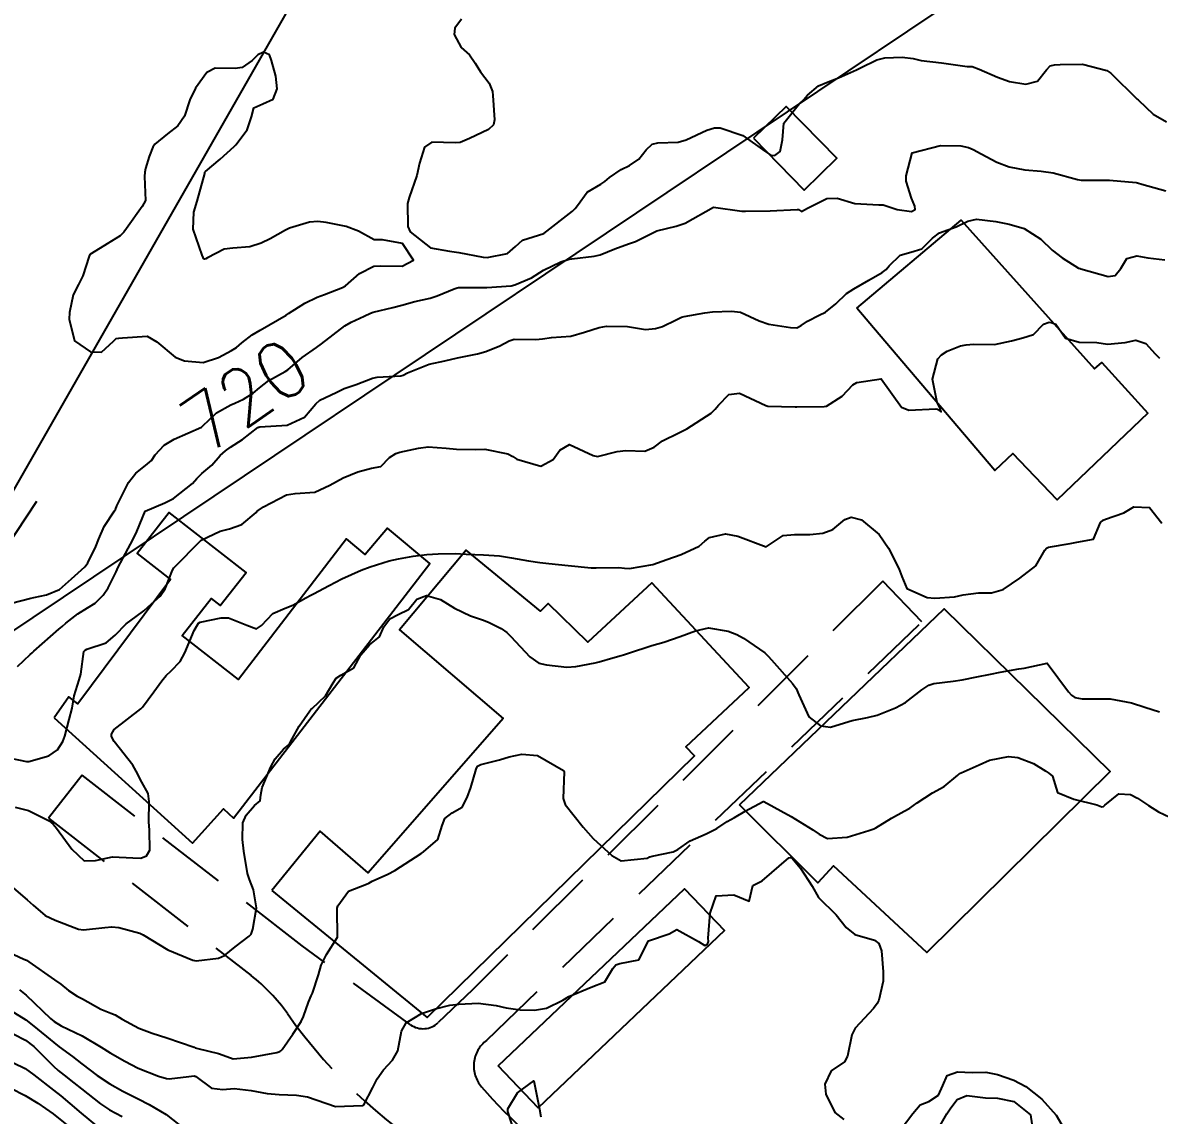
# Model space of a CAD drawing. Header units: metres. Extents: x 298520 to 308411, y 7433745 to 7450750.
# Drawn here: x 303588.4 to 303668.8, y 7440379.2 to 7440456.5 of the extents above; entities that cross this region are included whole.
import ezdxf
from ezdxf.enums import TextEntityAlignment as Align

# ---------------------------------------------------------------- set-up
doc = ezdxf.new("R2010")
doc.units = ezdxf.units.M
doc.header["$LTSCALE"] = 10
for name, pattern in [('CONTINUO', [0]), ('DASHED', [0.75, 0.5, -0.25]), ('TRACEJADO', [8.7, 8, -0.7])]:
    doc.linetypes.add(name, pattern=pattern)
for name, color, linetype in [('BUEIRO', 151, 'Continuous'), ('Cotas', 45, 'Continuous'), ('Curvas de Nivel 1m', 11, 'Continuous'), ('Curvas de Nivel 5m', 15, 'Continuous'), ('Edificações', 30, 'Continuous'), ('TEXTO', 45, 'Continuous'), ('Vias Secundárias', 230, 'DASHED')]:
    doc.layers.add(name, color=color, linetype=linetype)
doc.styles.add('Style-STANDARD', font='STANDARD.shx')

msp = doc.modelspace()

# ---------------------------------------------------------------- linework, layer by layer
at = {"layer": 'BUEIRO', "linetype": 'TRACEJADO', "flags": 128}
msp.add_lwpolyline([(303579.518, 7440407.734), (303589.353, 7440422.645)], dxfattribs=at)
at = {"layer": 'Curvas de Nivel 1m', "flags": 128}
for points, elevation in [([(303619.44, 7440456.786), (303618.971, 7440456.143), (303618.923, 7440455.685), (303619.414, 7440454.775), (303619.989, 7440454.252), (303620.395, 7440453.665), (303620.773, 7440453.036), (303621.389, 7440452.243), (303621.638, 7440451.647), (303621.661, 7440451.364), (303621.764, 7440449.646), (303621.701, 7440449.295), (303621.346, 7440448.953), (303619.986, 7440448.317), (303619.337, 7440448.053), (303618.991, 7440448.029), (303617.337, 7440448.075), (303616.813, 7440447.708), (303616.45, 7440446.579), (303616.277, 7440445.715), (303615.722, 7440444.158), (303615.612, 7440443.725), (303615.629, 7440442.087), (303615.786, 7440441.722), (303617.246, 7440440.573), (303618.586, 7440440.343), (303619.242, 7440440.263), (303620.965, 7440439.926), (303621.237, 7440439.911), (303622.688, 7440440.189), (303623.249, 7440440.673), (303623.752, 7440441.128), (303625.263, 7440441.61), (303627.279, 7440443.186), (303627.49, 7440443.369), (303627.645, 7440443.576), (303628.334, 7440444.528), (303629.298, 7440445.093), (303629.584, 7440445.274), (303629.9, 7440445.554), (303630.725, 7440446.133), (303631.316, 7440446.414), (303631.994, 7440446.852), (303632.495, 7440447.518), (303632.922, 7440447.929), (303633.338, 7440448.022), (303634.761, 7440448.074), (303635.34, 7440448.228), (303636.794, 7440448.914), (303637.349, 7440449.08), (303637.735, 7440449.07), (303639.344, 7440448.53), (303640.909, 7440447.424), (303641.329, 7440447.135), (303641.614, 7440447.131), (303642.004, 7440447.41), (303642.156, 7440448.222), (303642.26, 7440449.406), (303643.367, 7440450.795), (303643.664, 7440451.093), (303643.923, 7440451.385), (303644.712, 7440452.047), (303645.387, 7440452.332), (303646.135, 7440452.615), (303647.401, 7440453.2), (303647.497, 7440453.243), (303647.69, 7440453.337), (303648.839, 7440453.895), (303649.41, 7440454.031), (303650.63, 7440454.088), (303651.41, 7440453.982), (303651.977, 7440453.86), (303653.407, 7440453.679), (303655.223, 7440453.433), (303655.405, 7440453.432), (303655.582, 7440453.425), (303656.078, 7440453.24), (303657.394, 7440452.659), (303658.238, 7440452.364), (303659.387, 7440452.164), (303660.208, 7440452.375), (303660.853, 7440453.185), (303661.111, 7440453.478), (303661.407, 7440453.539), (303661.81, 7440453.577), (303663.407, 7440453.594), (303665.124, 7440453.133), (303665.4, 7440452.957), (303667.266, 7440451.102), (303667.333, 7440451.061), (303667.372, 7440451.032), (303668.408, 7440450.044), (303669.357, 7440449.504)], 719), ([(303587.985, 7440410.95), (303588.899, 7440411.799), (303589.029, 7440411.91), (303589.153, 7440412.036), (303590.919, 7440413.592), (303591.146, 7440413.782), (303591.413, 7440414.005), (303592.258, 7440414.671), (303592.939, 7440415.085), (303593.496, 7440415.433), (303594.055, 7440415.979), (303594.413, 7440416.521), (303594.97, 7440417.631), (303595.133, 7440417.968), (303595.293, 7440418.282), (303596.179, 7440419.952), (303596.453, 7440420.496), (303597.023, 7440421.94), (303598.431, 7440422.524), (303599.032, 7440422.842), (303600.381, 7440423.9), (303600.698, 7440424.246), (303601.053, 7440424.594), (303601.747, 7440425.199), (303602.35, 7440425.877), (303602.72, 7440426.222), (303603.072, 7440426.468), (303603.918, 7440427.024), (303605.015, 7440427.851), (303605.06, 7440427.883), (303605.093, 7440427.895), (303605.156, 7440427.912), (303607.095, 7440428.017), (303608.318, 7440428.591), (303609.11, 7440429.545), (303609.411, 7440429.796), (303610.551, 7440430.349), (303611.126, 7440430.629), (303611.976, 7440430.915), (303613.137, 7440431.359), (303613.449, 7440431.436), (303615.14, 7440431.513), (303615.31, 7440431.558), (303615.61, 7440431.723), (303617.149, 7440432.349), (303618.247, 7440432.594), (303619.154, 7440432.784), (303620.572, 7440433.074), (303621.159, 7440433.238), (303622.135, 7440433.64), (303622.806, 7440433.994), (303623.168, 7440434.126), (303624.683, 7440434.099), (303625.168, 7440434.136), (303625.812, 7440434.243), (303627.17, 7440434.33), (303628.132, 7440434.612), (303629.177, 7440434.946), (303629.692, 7440435.04), (303631.178, 7440435.003), (303632.46, 7440434.805), (303633.177, 7440434.872), (303633.657, 7440435.026), (303634.632, 7440435.496), (303635.004, 7440435.673), (303635.186, 7440435.715), (303636.672, 7440435.987), (303637.192, 7440436.043), (303638.546, 7440436.093), (303639.192, 7440436.03), (303640.503, 7440435.427), (303641.181, 7440435.18), (303642.733, 7440434.951), (303643.178, 7440434.929), (303643.491, 7440435.076), (303643.92, 7440435.383), (303644.747, 7440435.817), (303645.193, 7440436.037), (303645.937, 7440436.623), (303646.7, 7440437.348), (303647.216, 7440437.686), (303648.261, 7440438.291), (303649.228, 7440438.84), (303649.509, 7440439.039), (303649.711, 7440439.315), (303650.483, 7440440.069), (303651.248, 7440440.28), (303652.035, 7440440.504), (303652.783, 7440441.277), (303653.267, 7440441.651), (303654.444, 7440442.079), (303655.271, 7440442.479), (303655.889, 7440442.626), (303657.271, 7440442.439), (303658.212, 7440442.267), (303659.264, 7440441.957), (303660.448, 7440441.188), (303661.245, 7440440.43), (303661.95, 7440439.88), (303663.127, 7440439.152), (303663.203, 7440439.121), (303663.233, 7440439.113), (303663.286, 7440439.096), (303665.227, 7440438.566), (303665.716, 7440438.637), (303666.109, 7440439.121), (303666.529, 7440439.829), (303667.242, 7440440.021), (303668.022, 7440439.879), (303669.239, 7440439.73)], 721), ([(303586.811, 7440404.588), (303588.624, 7440404.223), (303588.806, 7440404.218), (303590.208, 7440404.623), (303590.818, 7440405.034), (303591.215, 7440405.618), (303591.344, 7440406.005), (303591.656, 7440407.191), (303591.872, 7440408), (303592, 7440408.86), (303592.36, 7440409.995), (303592.482, 7440410.39), (303592.701, 7440411.992), (303592.792, 7440412.103), (303592.905, 7440412.16), (303594.262, 7440412.624), (303594.915, 7440413.162), (303595.693, 7440413.958), (303596.406, 7440414.472), (303596.937, 7440414.889), (303597.493, 7440415.386), (303598.095, 7440415.929), (303598.448, 7440416.436), (303598.971, 7440417.755), (303599.063, 7440417.919), (303600.993, 7440419.89), (303602.347, 7440420.532), (303603.005, 7440420.695), (303603.87, 7440421.001), (303604.89, 7440421.851), (303604.95, 7440421.925), (303605.024, 7440421.99), (303605.422, 7440422.239), (303607.036, 7440423.102), (303607.649, 7440423.201), (303609.038, 7440423.273), (303610.115, 7440423.784), (303611.048, 7440424.297), (303612.085, 7440424.727), (303613.055, 7440424.99), (303613.71, 7440425.09), (303614.324, 7440425.737), (303614.772, 7440426.028), (303615.069, 7440426.109), (303616.383, 7440426.401), (303617.075, 7440426.493), (303618.353, 7440426.408), (303619.072, 7440426.318), (303620.424, 7440426.315), (303621.073, 7440426.336), (303622.711, 7440425.993), (303623.066, 7440425.813), (303623.36, 7440425.627), (303625.058, 7440425.121), (303625.928, 7440425.597), (303626.397, 7440426.266), (303627.079, 7440426.668), (303628.752, 7440425.879), (303629.067, 7440425.801), (303630.452, 7440426.166), (303631.073, 7440426.239), (303632.404, 7440426.189), (303633.077, 7440426.464), (303633.669, 7440426.919), (303634.808, 7440427.493), (303635.002, 7440427.582), (303635.094, 7440427.628), (303635.377, 7440427.767), (303637.107, 7440428.871), (303637.399, 7440429.168), (303637.627, 7440429.455), (303638.363, 7440430.209), (303639.126, 7440430.304), (303640.988, 7440429.421), (303641.113, 7440429.384), (303643.049, 7440429.327), (303643.112, 7440429.333), (303643.165, 7440429.336), (303645.113, 7440429.345), (303645.274, 7440429.368), (303646.382, 7440430.093), (303647.136, 7440430.872), (303647.423, 7440431.053), (303649.143, 7440431.32), (303650.594, 7440429.305), (303651.111, 7440429.081), (303653.014, 7440429.174), (303653.112, 7440429.158), (303653.397, 7440428.981), (303653.308, 7440429.268), (303653.118, 7440429.625), (303652.772, 7440431.276), (303653.157, 7440432.719), (303653.41, 7440433.018), (303653.814, 7440433.263), (303654.765, 7440433.656), (303655.168, 7440433.725), (303655.683, 7440433.757), (303657.168, 7440433.734), (303658.371, 7440434.008), (303659.173, 7440434.216), (303659.925, 7440434.442), (303660.645, 7440435.185), (303661.049, 7440435.318), (303661.185, 7440435.304), (303661.504, 7440435.175), (303662.191, 7440434.183), (303663.171, 7440433.91), (303664.415, 7440433.893), (303665.169, 7440433.766), (303666.415, 7440433.873), (303667.172, 7440434.055), (303667.886, 7440433.815), (303668.545, 7440433.089), (303668.846, 7440432.771)], 722), ([(303587.841, 7440400.975), (303588.764, 7440400.749), (303590.236, 7440400.018), (303590.518, 7440399.78), (303590.748, 7440399.482), (303591.846, 7440397.999), (303592.725, 7440397.171), (303593.515, 7440397.192), (303594.728, 7440397.471), (303596.167, 7440397.388), (303596.727, 7440397.37), (303597.124, 7440397.541), (303597.362, 7440397.934), (303597.335, 7440399.346), (303597.295, 7440399.935), (303597.324, 7440401.385), (303597.239, 7440401.935), (303596.791, 7440402.739), (303596.389, 7440403.537), (303596.159, 7440403.95), (303594.828, 7440405.628), (303594.639, 7440405.972), (303594.649, 7440406.158), (303594.838, 7440406.48), (303596.724, 7440407.942), (303596.854, 7440408.059), (303597.658, 7440409.14), (303598.203, 7440409.927), (303598.51, 7440410.293), (303598.884, 7440410.64), (303599.504, 7440411.301), (303599.836, 7440411.906), (303600.501, 7440413.479), (303600.728, 7440413.893), (303600.811, 7440414.005), (303600.926, 7440414.086), (303602.414, 7440414.392), (303602.931, 7440414.376), (303604.224, 7440413.857), (303604.92, 7440413.599), (303605.259, 7440413.845), (303606.068, 7440414.701), (303606.942, 7440415.061), (303607.481, 7440415.279), (303608.4, 7440415.806), (303608.766, 7440415.991), (303608.956, 7440416.084), (303610.067, 7440416.684), (303610.967, 7440417.149), (303612.334, 7440417.76), (303612.975, 7440417.997), (303614.306, 7440418.41), (303614.981, 7440418.567), (303616.018, 7440418.749), (303616.985, 7440418.86), (303617.77, 7440418.907), (303618.985, 7440418.937), (303619.756, 7440418.901), (303620.985, 7440418.84), (303622.122, 7440418.781), (303622.983, 7440418.64), (303624.177, 7440418.422), (303624.98, 7440418.312), (303625.615, 7440418.237), (303626.978, 7440418.086), (303628.612, 7440417.928), (303628.977, 7440417.925), (303630.561, 7440417.96), (303630.977, 7440417.911), (303631.324, 7440417.883), (303632.979, 7440418.154), (303633.969, 7440418.514), (303634.987, 7440418.863), (303636.27, 7440419.471), (303636.651, 7440419.812), (303637.002, 7440420.062), (303638.127, 7440420.328), (303639.004, 7440420.178), (303640.993, 7440419.42), (303642.197, 7440420.211), (303643.006, 7440420.287), (303644.1, 7440420.285), (303645.008, 7440420.372), (303645.735, 7440420.636), (303646.565, 7440421.347), (303647.025, 7440421.512), (303647.742, 7440421.333), (303649.007, 7440420.285), (303649.674, 7440419.313), (303650.399, 7440417.886), (303650.617, 7440417.304), (303650.96, 7440416.466), (303652.403, 7440415.826), (303652.951, 7440415.777), (303654.332, 7440415.877), (303654.954, 7440416.022), (303656.043, 7440416.153), (303656.957, 7440416.163), (303657.786, 7440416.393), (303658.973, 7440417.2), (303660.095, 7440418.075), (303660.745, 7440419.182), (303660.852, 7440419.324), (303660.996, 7440419.383), (303662.517, 7440419.641), (303663.002, 7440419.748), (303664.184, 7440419.959), (303664.668, 7440421.134), (303664.864, 7440421.292), (303665.025, 7440421.367), (303666.316, 7440421.832), (303667.034, 7440422.242), (303668.146, 7440422.205), (303669.023, 7440421.08)], 723), ([(303586.713, 7440396.06), (303588.688, 7440394.412), (303589.097, 7440394.034), (303589.963, 7440393.308), (303590.673, 7440392.978), (303592.319, 7440392.34), (303592.666, 7440392.282), (303594.189, 7440392.453), (303594.668, 7440392.517), (303595.174, 7440392.469), (303596.664, 7440392.049), (303596.897, 7440391.938), (303598.647, 7440390.884), (303600.398, 7440390.141), (303600.636, 7440390.107), (303602.233, 7440390.283), (303602.642, 7440390.468), (303603.413, 7440391.101), (303604.408, 7440391.853), (303604.533, 7440391.982), (303604.668, 7440392.34), (303604.917, 7440393.846), (303604.702, 7440395.121), (303604.412, 7440395.853), (303604.28, 7440396.292), (303604.014, 7440397.857), (303603.914, 7440398.685), (303603.952, 7440399.858), (303604.194, 7440400.423), (303604.772, 7440401.102), (303605.184, 7440401.436), (303605.228, 7440401.843), (303605.307, 7440402.361), (303605.929, 7440403.833), (303606.238, 7440404.402), (303606.822, 7440405.078), (303607.219, 7440405.424), (303607.442, 7440405.814), (303607.942, 7440406.709), (303608.691, 7440407.802), (303608.768, 7440407.887), (303608.855, 7440407.962), (303609.792, 7440408.862), (303610.334, 7440409.785), (303610.546, 7440410.116), (303610.881, 7440410.325), (303611.805, 7440410.851), (303612.304, 7440411.759), (303612.91, 7440412.471), (303613.628, 7440413.031), (303613.939, 7440413.74), (303614.346, 7440414.321), (303614.936, 7440414.611), (303615.681, 7440414.979), (303616.275, 7440415.71), (303616.956, 7440415.962), (303617.954, 7440415.69), (303618.944, 7440415.062), (303620.069, 7440414.535), (303620.929, 7440414.232), (303621.354, 7440414.081), (303622.251, 7440413.64), (303622.633, 7440413.347), (303622.917, 7440413.057), (303624.277, 7440411.616), (303624.897, 7440411.185), (303625.441, 7440411.055), (303626.893, 7440410.895), (303627.532, 7440410.935), (303628.898, 7440411.21), (303629.182, 7440411.273), (303630.145, 7440411.548), (303630.731, 7440411.715), (303630.905, 7440411.767), (303631.265, 7440411.894), (303632.912, 7440412.415), (303633.751, 7440412.665), (303634.919, 7440413.063), (303635.988, 7440413.474), (303636.925, 7440413.679), (303638.32, 7440413.446), (303638.921, 7440413.216), (303639.401, 7440412.952), (303640.908, 7440411.896), (303641.153, 7440411.664), (303641.38, 7440411.413), (303642.878, 7440409.736), (303643.132, 7440409.387), (303643.325, 7440408.929), (303644.022, 7440407.378), (303644.843, 7440406.731), (303645.563, 7440406.642), (303646.848, 7440407.037), (303647.085, 7440407.111), (303648.189, 7440407.33), (303648.855, 7440407.491), (303650.164, 7440408.003), (303650.864, 7440408.4), (303652.034, 7440409.283), (303652.531, 7440409.622), (303652.88, 7440409.727), (303654.248, 7440409.891), (303654.884, 7440409.993), (303655.93, 7440410.197), (303656.89, 7440410.386), (303657.582, 7440410.53), (303658.896, 7440410.765), (303659.269, 7440410.825), (303660.903, 7440411.18), (303662.4, 7440409.157), (303662.625, 7440408.908), (303662.869, 7440408.753), (303663.374, 7440408.639), (303664.868, 7440408.661), (303665.354, 7440408.639), (303666.865, 7440408.368), (303667.82, 7440408.054), (303668.859, 7440407.73)], 724), ([(303588.144, 7440388.045), (303588.609, 7440387.658), (303590.335, 7440386.023), (303590.59, 7440385.809), (303591.096, 7440385.502), (303592.575, 7440384.779), (303593.916, 7440383.976), (303594.559, 7440383.591), (303595.602, 7440383.003), (303596.548, 7440382.488), (303597.986, 7440381.926), (303598.541, 7440381.758), (303598.726, 7440381.733), (303600.114, 7440381.904), (303600.5, 7440381.944), (303600.543, 7440381.939), (303600.574, 7440381.93), (303600.621, 7440381.899), (303601.731, 7440381.078), (303602.53, 7440380.977), (303603.337, 7440381.056), (303604.529, 7440380.906), (303605.664, 7440380.695), (303606.525, 7440380.629), (303607.752, 7440380.58), (303608.523, 7440380.471), (303610.513, 7440379.78), (303612.411, 7440379.855), (303612.515, 7440379.903), (303613.157, 7440381.12), (303613.461, 7440381.741), (303613.909, 7440382.377), (303614.556, 7440383.071), (303614.932, 7440383.724), (303615.193, 7440385.111), (303615.524, 7440385.716), (303616.599, 7440386.357), (303617.583, 7440386.71), (303618.606, 7440386.965), (303619.241, 7440387.039), (303620.607, 7440387.092), (303621.894, 7440386.929), (303622.604, 7440386.779), (303623.59, 7440386.633), (303624.603, 7440386.598), (303625.453, 7440386.753), (303626.61, 7440387.317), (303627.026, 7440387.584), (303628.62, 7440388.243), (303629.57, 7440388.604), (303630.151, 7440389.545), (303630.368, 7440389.811), (303630.639, 7440389.916), (303631.988, 7440390.174), (303632.663, 7440391.51), (303634.146, 7440392.017), (303634.671, 7440392.324), (303636.201, 7440391.475), (303636.659, 7440391.192), (303636.86, 7440391.267), (303636.911, 7440391.466), (303636.906, 7440391.708), (303637.032, 7440393.465), (303637.466, 7440394.694), (303638.703, 7440394.769), (303639.792, 7440394.333), (303640.051, 7440395.427), (303640.491, 7440395.646), (303640.716, 7440395.761), (303642.618, 7440397.392), (303642.733, 7440397.415), (303642.812, 7440397.389), (303643.441, 7440396.667), (303644.263, 7440395.375), (303644.701, 7440394.583), (303645.96, 7440393.357), (303646.674, 7440392.457), (303647.29, 7440391.962), (303648.665, 7440391.558), (303648.98, 7440391.317), (303649.162, 7440390.808), (303649.281, 7440389.314), (303649.279, 7440388.661), (303648.991, 7440387.316), (303648.858, 7440387.07), (303648.607, 7440386.729), (303647.313, 7440385.339), (303647.066, 7440384.863), (303646.768, 7440383.347), (303646.559, 7440382.952), (303645.605, 7440382.307), (303645.161, 7440381.364), (303645.229, 7440380.667), (303645.872, 7440379.356), (303646.508, 7440378.87)], 726), ([(303586.604, 7440387.126), (303588.396, 7440386.042), (303588.591, 7440385.91), (303589.154, 7440385.465), (303590.567, 7440384.305), (303590.956, 7440384.014), (303591.879, 7440383.323), (303592.551, 7440382.8), (303593.644, 7440381.979), (303594.537, 7440381.387), (303595.453, 7440380.877), (303596.527, 7440380.334), (303597.317, 7440379.932), (303598.512, 7440379.207), (303600.208, 7440377.903)], 727), ([(303587.724, 7440384.901), (303588.57, 7440384.49), (303589.146, 7440384.034), (303590.549, 7440382.631), (303590.873, 7440382.342), (303591.287, 7440382.009), (303591.992, 7440381.453), (303592.533, 7440381.027), (303593.882, 7440379.976), (303594.517, 7440379.542), (303595.396, 7440379.07)], 728), ([(303587.713, 7440382.887), (303588.547, 7440382.475), (303589.152, 7440382.034), (303590.532, 7440380.946), (303591.057, 7440380.54), (303591.705, 7440380.002), (303592.513, 7440379.316), (303594.127, 7440377.974)], 729), ([(303650.501, 7440378.097), (303651.383, 7440379.287), (303651.903, 7440379.899), (303652.526, 7440380.136), (303653.201, 7440380.595), (303653.509, 7440381.26), (303653.821, 7440381.987), (303654.553, 7440382.228), (303655.596, 7440382.196), (303656.553, 7440382.206), (303657.372, 7440382.038), (303658.547, 7440381.65), (303659.397, 7440381.191), (303660.53, 7440380.301), (303661.532, 7440379.17), (303662.497, 7440377.519)], 726), ([(303623.305, 7440377.622), (303622.715, 7440379.424), (303622.719, 7440379.628), (303623.405, 7440380.746), (303624.543, 7440381.61), (303624.954, 7440379.606), (303625.058, 7440379.054)], 727), ([(303653.321, 7440378.446), (303653.79, 7440379.257), (303654.078, 7440379.696), (303654.528, 7440380.287), (303655.218, 7440380.558), (303656.53, 7440380.398), (303657.377, 7440380.371), (303658.527, 7440380.144), (303659.72, 7440379.188), (303659.934, 7440377.75)], 727)]:
    msp.add_lwpolyline(points, dxfattribs=dict(at, elevation=elevation))
at = {"layer": 'Curvas de Nivel 1m', "elevation": 719, "flags": 128}
msp.add_lwpolyline([(303605.981, 7440453.841), (303605.826, 7440454.262), (303605.409, 7440454.438), (303605.003, 7440454.258), (303604.607, 7440453.858), (303603.907, 7440453.356), (303603.397, 7440453.272), (303601.984, 7440453.298), (303601.394, 7440452.988), (303600.593, 7440451.902), (303600.204, 7440451.073), (303599.815, 7440449.913), (303599.346, 7440449.215), (303598.604, 7440448.664), (303597.719, 7440447.936), (303597.565, 7440447.702), (303597.32, 7440447.056), (303597.047, 7440446.204), (303596.999, 7440445.945), (303596.998, 7440445.642), (303597.05, 7440443.943), (303596.832, 7440443.5), (303595.714, 7440441.963), (303595.535, 7440441.689), (303595.255, 7440441.431), (303594.354, 7440440.871), (303593.236, 7440440.178), (303593.125, 7440440.101), (303593.062, 7440439.992), (303592.612, 7440438.603), (303592.304, 7440437.999), (303591.942, 7440437.263), (303591.683, 7440436.005), (303591.647, 7440435.537), (303592.029, 7440434.001), (303593.155, 7440433.211), (303593.932, 7440433.206), (303594.788, 7440433.974), (303594.973, 7440434.164), (303595.165, 7440434.194), (303595.42, 7440434.221), (303597.167, 7440434.337), (303597.869, 7440433.933), (303599.152, 7440432.854), (303599.813, 7440432.573), (303601.149, 7440432.472), (303602.224, 7440432.808), (303603.157, 7440433.313), (303603.496, 7440433.531), (303603.883, 7440433.863), (303604.6, 7440434.424), (303605.172, 7440434.75), (303607.006, 7440435.823), (303607.11, 7440435.895), (303607.185, 7440435.945), (303608.335, 7440436.67), (303609.202, 7440437.083), (303609.72, 7440437.278), (303611.014, 7440437.773), (303611.214, 7440437.896), (303612.208, 7440438.775), (303613.228, 7440439.29), (303613.663, 7440439.311), (303615.229, 7440439.288), (303616.025, 7440439.718), (303615.25, 7440440.896), (303613.841, 7440441.157), (303613.254, 7440441.162), (303612.128, 7440441.761), (303611.266, 7440442.091), (303609.853, 7440442.376), (303609.269, 7440442.449), (303608.673, 7440442.402), (303607.264, 7440441.966), (303606.964, 7440441.824), (303605.878, 7440441.216), (303605.249, 7440440.909), (303604.439, 7440440.664), (303603.243, 7440440.57), (303602.624, 7440440.494), (303601.452, 7440439.888), (303601.326, 7440439.795), (303601.232, 7440439.772), (303601.163, 7440439.822), (303601.138, 7440439.891), (303601.073, 7440440.055), (303600.434, 7440441.902), (303600.488, 7440443.114), (303600.715, 7440443.899), (303601.251, 7440445.84), (303601.253, 7440445.891), (303601.25, 7440445.945), (303601.304, 7440445.99), (303602.345, 7440446.853), (303603.331, 7440447.751), (303603.391, 7440447.81), (303603.443, 7440447.869), (303604.261, 7440448.943), (303604.567, 7440449.858), (303604.73, 7440450.489), (303605.367, 7440450.778), (303606.097, 7440451.114), (303606.369, 7440451.835), (303606.293, 7440452.738)], close=True, dxfattribs=at)
at = {"layer": 'Curvas de Nivel 5m', "flags": 128}
for points, elevation in [([(303587.571, 7440415.427), (303588.949, 7440415.788), (303589.157, 7440415.83), (303590.059, 7440416.023), (303590.957, 7440416.394), (303591.829, 7440417.136), (303592.752, 7440417.992), (303592.862, 7440418.103), (303592.976, 7440418.272), (303593.54, 7440419.432), (303593.757, 7440419.982), (303594.132, 7440420.853), (303594.873, 7440421.972), (303594.929, 7440422.066), (303595.026, 7440422.326), (303595.857, 7440423.958), (303596.366, 7440424.637), (303597.061, 7440425.171), (303597.471, 7440425.532), (303597.75, 7440425.933), (303598.389, 7440426.618), (303599.084, 7440427.026), (303601.018, 7440427.891), (303601.093, 7440427.948), (303602.092, 7440428.891), (303603.109, 7440429.479), (303603.384, 7440429.593), (303603.994, 7440429.861), (303604.684, 7440430.29), (303605.125, 7440430.68), (303605.786, 7440431.188), (303606.953, 7440431.823), (303607.144, 7440431.952), (303608.146, 7440432.817), (303609.16, 7440433.538), (303609.509, 7440433.795), (303611.176, 7440435.067), (303611.616, 7440435.329), (303612.54, 7440435.756), (303612.982, 7440435.956), (303613.187, 7440436.026), (303614.573, 7440436.355), (303615.195, 7440436.526), (303616.132, 7440436.783), (303617.203, 7440437.022), (303617.72, 7440437.18), (303618.908, 7440437.683), (303619.133, 7440437.762), (303619.214, 7440437.772), (303619.304, 7440437.769), (303621.214, 7440437.766), (303622.946, 7440437.902), (303623.216, 7440437.957), (303624.379, 7440438.46), (303625.227, 7440438.999), (303626.465, 7440439.592), (303627.046, 7440439.773), (303627.236, 7440439.805), (303628.818, 7440439.985), (303629.241, 7440440.096), (303630.283, 7440440.514), (303631.253, 7440440.858), (303631.749, 7440441.04), (303632.741, 7440441.518), (303633.266, 7440441.778), (303634.639, 7440442.127), (303635.271, 7440442.338), (303637.283, 7440443.46), (303639.28, 7440443.187), (303639.547, 7440443.17), (303641.281, 7440443.198), (303643.195, 7440443.304), (303643.282, 7440443.293), (303643.516, 7440443.152), (303643.941, 7440443.383), (303644.819, 7440443.844), (303645.29, 7440444.071), (303646.038, 7440444.106), (303647.287, 7440443.712), (303648.976, 7440443.634), (303649.286, 7440443.62), (303650.289, 7440443.31), (303651.282, 7440443.167), (303651.55, 7440443.296), (303651.519, 7440443.53), (303651.291, 7440444.097), (303650.905, 7440445.304), (303650.926, 7440445.687), (303651.333, 7440447.3), (303653.339, 7440447.829), (303654.797, 7440447.797), (303655.337, 7440447.681), (303655.648, 7440447.558), (303656.225, 7440447.237), (303657.324, 7440446.645), (303658.206, 7440446.325), (303659.317, 7440446.111), (303660.481, 7440446.023), (303661.314, 7440445.886), (303663.038, 7440445.423), (303663.306, 7440445.382), (303665.053, 7440445.386), (303665.307, 7440445.381), (303667.2, 7440445.206), (303667.304, 7440445.186), (303667.607, 7440445.097), (303669.298, 7440444.626)], 720), ([(303586.648, 7440391.042), (303588.451, 7440390.227), (303588.634, 7440390.137), (303588.807, 7440390.038), (303590.62, 7440388.757), (303591.056, 7440388.452), (303591.598, 7440388.005), (303592.218, 7440387.605), (303592.607, 7440387.396), (303593.894, 7440386.683), (303594.597, 7440386.386), (303594.904, 7440386.273), (303595.411, 7440385.958), (303596.584, 7440385.339), (303597.528, 7440384.982), (303598.574, 7440384.636), (303600.492, 7440383.973), (303600.564, 7440383.946), (303600.755, 7440383.897), (303602.222, 7440383.537), (303602.558, 7440383.409), (303603.256, 7440383.163), (303604.557, 7440383.265), (303606.35, 7440383.613), (303606.562, 7440383.68), (303606.651, 7440383.73), (303606.731, 7440383.818), (303607.479, 7440384.912), (303608.088, 7440385.805), (303608.254, 7440386.146), (303608.607, 7440387.17), (303608.798, 7440387.611), (303608.888, 7440387.797), (303609.308, 7440389.112), (303609.493, 7440389.791), (303609.881, 7440390.551), (303610.663, 7440391.78), (303610.627, 7440393.781), (303610.635, 7440393.83), (303610.686, 7440393.998), (303611.436, 7440395.035), (303612.71, 7440395.534), (303612.872, 7440395.587), (303613.108, 7440395.746), (303614.207, 7440396.246), (303614.721, 7440396.489), (303616.571, 7440397.702), (303616.734, 7440397.808), (303617.754, 7440398.679), (303618.067, 7440399.687), (303618.258, 7440400.188), (303618.766, 7440400.571), (303619.472, 7440400.973), (303619.839, 7440401.669), (303620.086, 7440402.371), (303620.464, 7440403.663), (303620.576, 7440403.893), (303620.808, 7440403.996), (303622.126, 7440404.327), (303622.817, 7440404.547), (303623.699, 7440404.741), (303624.818, 7440404.635), (303626.642, 7440403.582), (303626.703, 7440403.483), (303626.619, 7440401.582), (303626.777, 7440401.174), (303628.047, 7440399.567), (303628.745, 7440398.762), (303630.064, 7440397.547), (303630.729, 7440397.182), (303632.577, 7440397.358), (303632.732, 7440397.464), (303632.769, 7440397.473), (303632.926, 7440397.508), (303634.413, 7440397.816), (303634.738, 7440397.99), (303635.626, 7440398.6), (303636.749, 7440399.089), (303637.513, 7440399.459), (303638.248, 7440399.96), (303638.765, 7440400.258), (303639.506, 7440400.698), (303640.782, 7440401.385), (303640.828, 7440401.374), (303642.767, 7440400.322), (303644.3, 7440399.375), (303644.75, 7440399.067), (303645.342, 7440398.769), (303646.748, 7440398.866), (303648.273, 7440399.327), (303648.63, 7440399.446), (303648.756, 7440399.509), (303649.871, 7440400.204), (303650.774, 7440400.688), (303651.174, 7440400.897), (303651.703, 7440401.286), (303652.79, 7440401.982), (303653.61, 7440402.446), (303654.568, 7440403.252), (303654.699, 7440403.356), (303654.805, 7440403.41), (303656.081, 7440403.966), (303656.814, 7440404.299), (303658.162, 7440404.555), (303658.816, 7440404.49), (303659.94, 7440404.061), (303660.806, 7440403.529), (303661.024, 7440403.396), (303661.273, 7440403.173), (303661.64, 7440402.016), (303662.787, 7440401.549), (303664.41, 7440401.134), (303664.781, 7440401.005), (303664.891, 7440401.019), (303664.979, 7440401.128), (303665.98, 7440401.929), (303666.79, 7440401.865), (303667.294, 7440401.609), (303668.08, 7440401.091), (303668.776, 7440400.652), (303669.582, 7440400.26)], 725), ([(303587.511, 7440381.072), (303588.528, 7440380.567), (303589.424, 7440380.031), (303590.512, 7440379.264), (303592.09, 7440377.996)], 730)]:
    msp.add_lwpolyline(points, dxfattribs=dict(at, elevation=elevation))
at = {"layer": 'Edificações'}
for points in [[(303640.113, 7440448.339), (303643.705, 7440444.671), (303646.005, 7440446.924), (303642.413, 7440450.591)], [(303647.434, 7440436.324), (303654.82, 7440442.54), (303664.245, 7440432.01), (303664.762, 7440432.473), (303668.03, 7440428.879), (303661.6, 7440422.732), (303658.459, 7440426.018), (303657.193, 7440424.808), (303649.011, 7440434.451)], [(303590.598, 7440407.304), (303600.376, 7440398.43), (303602.576, 7440400.854), (303603.299, 7440400.198), (303617.191, 7440418.221), (303614.183, 7440420.743), (303612.611, 7440418.869), (303611.291, 7440419.976), (303603.653, 7440410.02), (303599.665, 7440413.132), (303601.698, 7440415.764), (303602.353, 7440415.252), (303604.179, 7440417.591), (303598.731, 7440421.843), (303596.472, 7440418.948), (303598.832, 7440417.107), (303592.277, 7440408.297), (303591.618, 7440408.788)], [(303605.992, 7440395.087), (303607.041, 7440394.229), (303616.997, 7440386.091), (303635.924, 7440404.603), (303635.307, 7440405.258), (303639.796, 7440409.445), (303632.898, 7440416.869), (303628.367, 7440412.659), (303625.572, 7440415.403), (303625.029, 7440414.85), (303619.771, 7440419.184), (303615.034, 7440413.525), (303622.388, 7440407.269), (303612.817, 7440396.32), (303609.425, 7440399.286)], [(303639.107, 7440401.134), (303653.612, 7440415.028), (303665.35, 7440403.512), (303652.37, 7440390.682), (303645.765, 7440396.82), (303644.653, 7440395.622)], [(303622.039, 7440382.662), (303635.223, 7440395.207), (303638.046, 7440392.24), (303624.863, 7440379.695)]]:
    msp.add_lwpolyline(points, close=True, dxfattribs=at)
at = {"layer": 'TEXTO', "linetype": 'CONTINUO'}
for points in [[(303673.856, 7440574.218, 0), (303578.932, 7440408.116, 0)], [(303745.012, 7440518.97, 0), (303578.39, 7440407.246, 0)]]:
    msp.add_polyline3d(points, dxfattribs=at)
at = {"layer": 'Vias Secundárias'}
msp.add_lwpolyline([(303627.8, 7440374.95, -0.062912), (303620.853, 7440381.172, -0.433415), (303621.193, 7440384.454), (303652.034, 7440414.105), (303649.264, 7440416.987), (303620.2, 7440388.035), (303617.784, 7440385.721, -0.359417), (303615.823, 7440385.576), (303608.155, 7440391.153), (303592.562, 7440403.253), (303590.186, 7440400.19), (303604.528, 7440389.061, -0.074177), (303607.103, 7440386.366, 0.108914), (303619.219, 7440375.323, -0.028123)], format="xyb", dxfattribs=at)

# ---------------------------------------------------------------- texts
at = {"layer": 'Cotas', "style": 'Style-STANDARD'}
msp.add_text('720', height=4, rotation=34.51727, dxfattribs=at).set_placement((303604.095, 7440430.155, 720), align=Align.MIDDLE_CENTER)

doc.saveas('drawing.dxf')
